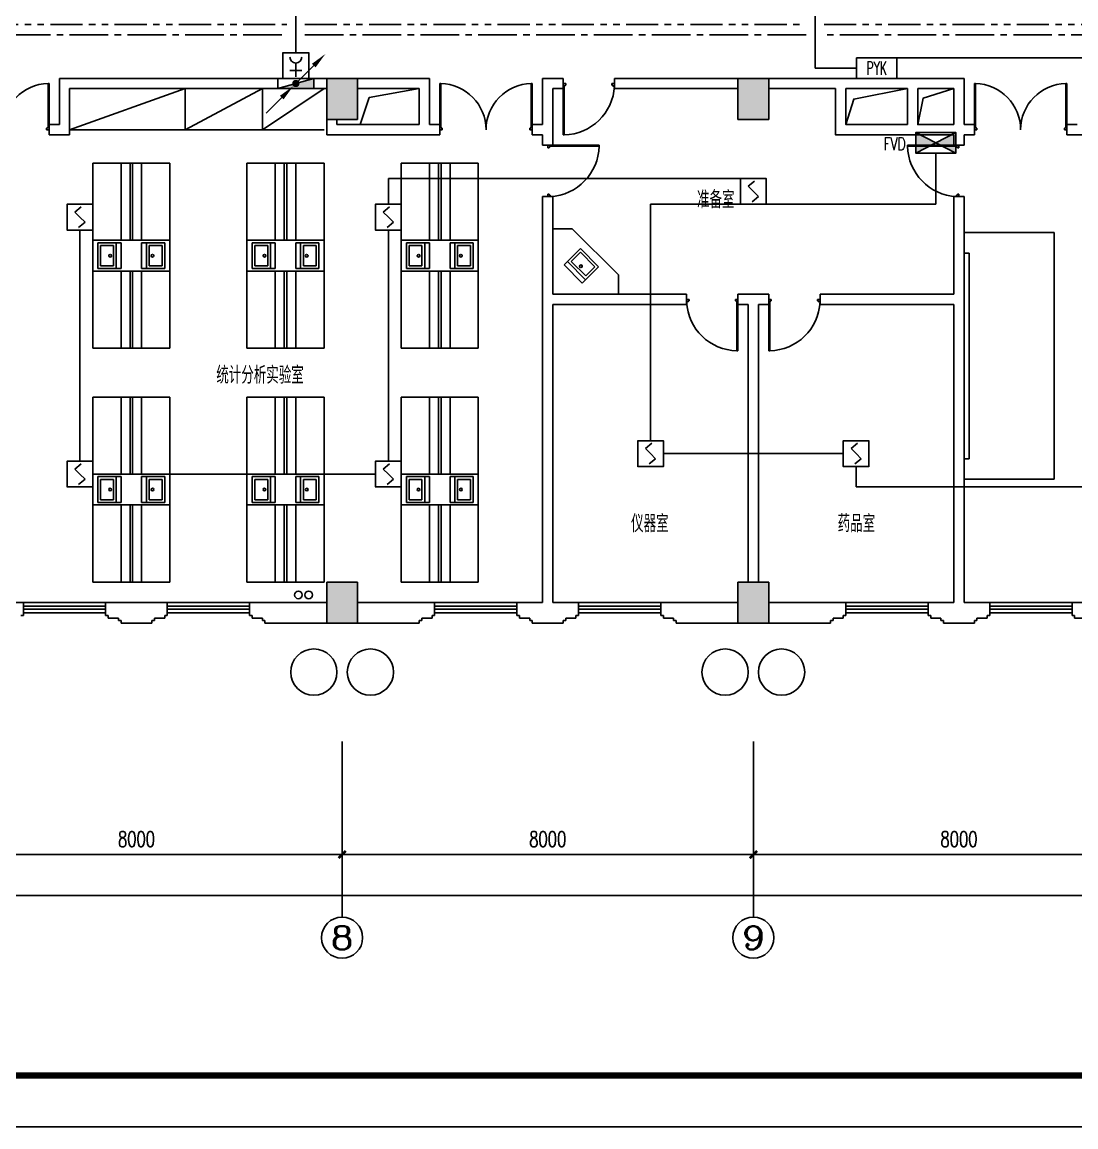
# Model space of a CAD drawing. Extents: x 190999 to 918899, y -200814 to 215286.
# Drawn here: x 341487 to 361987, y -12314 to 9181 of the extents above; entities that cross this region are included whole.
import ezdxf
from ezdxf.enums import TextEntityAlignment as Align

# ---------------------------------------------------------------- set-up
doc = ezdxf.new("R2010")
doc.units = 0
doc.header["$LTSCALE"] = 1000
doc.header["$MEASUREMENT"] = 0
doc.linetypes.add('CENTER2', pattern=[1.125, 0.75, -0.125, 0.125, -0.125])
doc.linetypes.add('PHANTOM2', pattern=[1.25, 0.625, -0.125, 0.125, -0.125, 0.125, -0.125])
doc.layers.get('Defpoints').update_dxf_attribs({"color": 1})
for name, color, linetype in [('00-EQUIP', 3, 'Continuous'), ('00-LWIRE', 4, 'Continuous'), ('00-WIRE-4', 6, 'Continuous'), ('A-墙线', 2, 'Continuous'), ('A-外包装修', 250, 'Continuous'), ('A-外窗', 145, 'Continuous'), ('A-家具', 250, 'Continuous'), ('A-门', 167, 'Continuous'), ('AXIS', 3, 'Continuous'), ('AXIS_TEXT', 7, 'Continuous'), ('COLUMN', 2, 'Continuous'), ('EQUIP_消火栓', 1, 'Continuous'), ('PUB_HATCH', 250, 'Continuous'), ('图框', 189, 'Continuous'), ('房间名称', 7, 'Continuous'), ('暖通-风-说明', 3, 'Continuous'), ('洞口线', 165, 'Continuous'), ('雨水管', 151, 'Continuous')]:
    doc.layers.add(name, color=color, linetype=linetype)
doc.styles.add('_COMPLEX', font='COMPLEX.shx', dxfattribs={"width": 0.5})
doc.styles.add('_TCH_AXIS', font='COMPLEX', dxfattribs={"bigfont": 'GBCBIG'})
doc.styles.add('_TCH_DIM', font='SIMPLEX', dxfattribs={"bigfont": 'GBCBIG'})
doc.styles.add('COMPLEX', font='COMPLEX')
doc.styles.add('DIM_FONT', font='SIMPLEX', dxfattribs={"width": 0.7, "bigfont": 'GBCBIG'})
doc.styles.add('HZ-ZGBZ', font='romanc.shx', dxfattribs={"width": 0.65})
doc.styles.get("Standard").update_dxf_attribs({"font": 'simhei.ttf'})
doc.styles.add('XXK', font='romans.shx', dxfattribs={"width": 0.75, "bigfont": 'hzf.shx'})
doc.styles.add('zz-1', font='arial.ttf', dxfattribs={"width": 0.8})
doc.linetypes.add('4INE', pattern='A,1,-0.15,["4",XXK,S=0.3,R=0,X=-0.1,Y=-0.1],-0.25', length=1.4)
doc.dimstyles.new('DIMN', dxfattribs={"dimtxt": 300, "dimasz": 100, "dimexe": 250, "dimexo": 300, "dimgap": 150, "dimtad": 1, "dimdec": 0, "dimzin": 0, "dimdsep": 46, "dimtxsty": 'DIM_FONT', "dimblk": 'ARCHTICK', "dimcen": 0.09, "dimclrt": 7, "dimazin": 2, "dimtfac": 1, "dimtdec": 0, "dimtix": 1, "dimtmove": 2, "dimatfit": 3, "dimfxl": 0, "dimtolj": 1, "dimtzin": 0, "dimarcsym": 0})

# ---------------------------------------------------------------- blocks, each defined once
blk = doc.blocks.new('TJAD_TK_A0')
at = {"layer": '图框'}
blk.add_line((973, -441.7), (2162, -441.7), dxfattribs=at)
at = {"layer": '图框', "const_width": 1.2}
blk.add_lwpolyline([(2152, -431.7), (2152, 389.3), (998, 389.3), (998, -431.7)], close=True, dxfattribs=at)
blk = doc.blocks.new('m1000')
at = {"layer": 'A-墙线'}
for p, q in [((0, 0), (0, 200)), ((1000, 0), (1000, 200))]:
    blk.add_line(p, q, dxfattribs=at)
at = {"layer": 'A-门'}
for p, q in [((0, 1100), (0, 100)), ((0, 1100), (20, 1100)), ((20, 1100), (20, 150)), ((0, 150), (30, 150)), ((0, 100), (50, 100)), ((30, 150), (30, 130)), ((30, 130), (50, 130)), ((50, 130), (50, 100)), ((950, 130), (950, 100)), ((970, 130), (950, 130)), ((1000, 100), (950, 100)), ((970, 150), (970, 130)), ((1000, 150), (970, 150)), ((1000, 150), (1000, 100))]:
    blk.add_line(p, q, dxfattribs=at)
blk.add_arc((0, 100), 1000, 2.866, 88.854, dxfattribs=at)
blk = doc.blocks.new('m1800')
at = {"layer": 'A-墙线'}
for p, q in [((-900, -100), (-900, 100)), ((900, -100), (900, 100))]:
    blk.add_line(p, q, dxfattribs=at)
at = {"layer": 'A-门'}
for p, q in [((-900, 900), (-900, 0)), ((-900, 900), (-880, 900)), ((-880, 900), (-880, 50)), ((880, 900), (880, 50)), ((900, 900), (880, 900)), ((900, 900), (900, 0)), ((-900, 50), (-870, 50)), ((-900, 0), (-850, 0)), ((-870, 50), (-870, 30)), ((-870, 30), (-850, 30)), ((-850, 30), (-850, 0)), ((850, 30), (850, 0)), ((870, 30), (850, 30)), ((900, 0), (850, 0)), ((870, 50), (870, 30)), ((900, 50), (870, 50))]:
    blk.add_line(p, q, dxfattribs=at)
for centre, start, end in [((-900, 0), 0, 88.7267), ((900, 0), 91.2733, 180)]:
    blk.add_arc(centre, 900, start, end, dxfattribs=at)
blk = doc.blocks.new('$TwtSys$00000434')
for p, q in [((-0.5, 0.5), (-0.5, -0.5)), ((-0.5, -0.5), (0.5, 0.5)), ((0.5, 0.5), (-0.5, 0.5)), ((0.5, -0.5), (0.5, 0.5)), ((-0.5, -0.5), (0.5, -0.5))]:
    blk.add_line(p, q)
blk.add_solid([(0.5, -0.5), (0.5, 0.5), (-0.5, -0.5)])
blk = doc.blocks.new('_ArchTick')
at = {"const_width": 0.5}
blk.add_lwpolyline([(-0.7, -0.7), (0.7, 0.7)], dxfattribs=at)
blk = doc.blocks.new('*D1011')
at = {"layer": 'AXIS', "color": 0, "lineweight": -2}
for p, q in [((339712, -5614), (339712, -7264)), ((347712, -5614), (347712, -7264)), ((339712, -7014), (347712, -7014))]:
    blk.add_line(p, q, dxfattribs=at)
at = {"layer": 'Defpoints', "color": 0}
for p in [(339712, -5314), (347712, -5314), (347712, -7014)]:
    blk.add_point(p, dxfattribs=at)
at = {"layer": 'AXIS', "color": 0, "lineweight": -2, "xscale": 100, "yscale": 100, "zscale": 100, "rotation": 180}
blk.add_blockref('_ArchTick', (339712, -7014), dxfattribs=at)
at = {"layer": 'AXIS', "color": 0, "lineweight": -2, "xscale": 100, "yscale": 100, "zscale": 100}
blk.add_blockref('_ArchTick', (347712, -7014), dxfattribs=at)
at = {"layer": 'AXIS', "color": 7, "insert": (343712, -6714), "char_height": 300, "attachment_point": 5, "style": 'DIM_FONT'}
blk.add_mtext('\\A1;8000', dxfattribs=at)
blk = doc.blocks.new('*D1012')
at = {"layer": 'AXIS', "color": 0, "lineweight": -2}
for p, q in [((347712, -5614), (347712, -7264)), ((355712, -5614), (355712, -7264)), ((347712, -7014), (355712, -7014))]:
    blk.add_line(p, q, dxfattribs=at)
at = {"layer": 'Defpoints', "color": 0}
for p in [(347712, -5314), (355712, -5314), (355712, -7014)]:
    blk.add_point(p, dxfattribs=at)
at = {"layer": 'AXIS', "color": 0, "lineweight": -2, "xscale": 100, "yscale": 100, "zscale": 100, "rotation": 180}
blk.add_blockref('_ArchTick', (347712, -7014), dxfattribs=at)
at = {"layer": 'AXIS', "color": 0, "lineweight": -2, "xscale": 100, "yscale": 100, "zscale": 100}
blk.add_blockref('_ArchTick', (355712, -7014), dxfattribs=at)
at = {"layer": 'AXIS', "color": 7, "insert": (351712, -6714), "char_height": 300, "attachment_point": 5, "style": 'DIM_FONT'}
blk.add_mtext('\\A1;8000', dxfattribs=at)
blk = doc.blocks.new('*D1013')
at = {"layer": 'AXIS', "color": 0, "lineweight": -2}
for p, q in [((355712, -5614), (355712, -7264)), ((363712, -5614), (363712, -7264)), ((355712, -7014), (363712, -7014))]:
    blk.add_line(p, q, dxfattribs=at)
at = {"layer": 'Defpoints', "color": 0}
for p in [(355712, -5314), (363712, -5314), (363712, -7014)]:
    blk.add_point(p, dxfattribs=at)
at = {"layer": 'AXIS', "color": 0, "lineweight": -2, "xscale": 100, "yscale": 100, "zscale": 100, "rotation": 180}
blk.add_blockref('_ArchTick', (355712, -7014), dxfattribs=at)
at = {"layer": 'AXIS', "color": 0, "lineweight": -2, "xscale": 100, "yscale": 100, "zscale": 100}
blk.add_blockref('_ArchTick', (363712, -7014), dxfattribs=at)
at = {"layer": 'AXIS', "color": 7, "insert": (359712, -6714), "char_height": 300, "attachment_point": 5, "style": 'DIM_FONT'}
blk.add_mtext('\\A1;8000', dxfattribs=at)
blk = doc.blocks.new('*D1020')
at = {"layer": 'AXIS', "color": 0, "lineweight": -2}
for p, q in [((329412, -5614), (329412, -8064)), ((402712, -5614), (402712, -8064)), ((329412, -7814), (402712, -7814))]:
    blk.add_line(p, q, dxfattribs=at)
at = {"layer": 'Defpoints', "color": 0}
for p in [(329412, -5314), (402712, -5314), (402712, -7814)]:
    blk.add_point(p, dxfattribs=at)
at = {"layer": 'AXIS', "color": 0, "lineweight": -2, "xscale": 100, "yscale": 100, "zscale": 100, "rotation": 180}
blk.add_blockref('_ArchTick', (329412, -7814), dxfattribs=at)
at = {"layer": 'AXIS', "color": 0, "lineweight": -2, "xscale": 100, "yscale": 100, "zscale": 100}
blk.add_blockref('_ArchTick', (402712, -7814), dxfattribs=at)
at = {"layer": 'AXIS', "color": 7, "insert": (366062, -7514), "char_height": 300, "attachment_point": 5, "style": 'DIM_FONT'}
blk.add_mtext('\\A1;73300', dxfattribs=at)
blk = doc.blocks.new('_AXISO')
blk.add_circle((0, 0), 0.5)
at = {"layer": 'AXIS_TEXT', "style": 'COMPLEX', "width": 1.041667}
blk.add_attdef('A', text='', height=0.56, dxfattribs=at).set_placement((-0.25, -0.28), (0.25, -0.28), align=Align.FIT)
blk = doc.blocks.new('$plan$00001609')
at = {"linetype": 'Continuous'}
for p, q in [((0, -251), (0, 251)), ((0, 251), (450, 251)), ((93, -251), (93, 251)), ((450, 251), (450, -251)), ((146, -199), (146, 199)), ((146, 199), (397, 199)), ((397, 199), (397, -199)), ((146, -199), (397, -199)), ((0, -251), (450, -251))]:
    blk.add_line(p, q, dxfattribs=at)
blk.add_line((238, 2), (238, 0))
blk.add_arc((212, 0), 26, 4.716, 0, dxfattribs=at)
at = {"style": 'zz-1'}
for tag in ['YSIZE', 'XSIZE']:
    blk.add_attdef(tag, (0, 0), '', height=0.5, dxfattribs=at)
blk = doc.blocks.new('_LINKPT1')
at = {"color": 0}
blk.add_line((0, 0), (0, 0), dxfattribs=at)
blk = doc.blocks.new('3S1KCGW2')
for p, q in [((0.5, 0.5), (-0.5, 0.5)), ((-0.5, 0.5), (-0.5, -0.5)), ((0.5, -0.5), (0.5, 0.5)), ((-0.2, 0.2), (0.05, 0.4)), ((0, 0), (-0.2, 0.2)), ((0, 0), (0.2, -0.2)), ((0.2, -0.2), (-0.05, -0.4)), ((-0.5, -0.5), (0.5, -0.5))]:
    blk.add_line(p, q)
at = {"const_width": 0.04, "flags": 128}
blk.add_lwpolyline([(-0.5, -0.5), (-0.5, 0.5), (0.5, 0.5), (0.5, -0.5)], close=True, dxfattribs=at)
at = {"xscale": 0.002, "yscale": 0.002, "zscale": 0.002}
for p in [(0, 0.5), (-0.5, 0), (0.5, 0), (0, -0.5)]:
    blk.add_blockref('_LINKPT1', p, dxfattribs=at)
at = {"flags": 9}
blk.add_attdef('A', (0, 0), '', height=0.00002, dxfattribs=at)
blk = doc.blocks.new('J62IR8YJ')
for p, q in [((-0.5, 1), (0.5, 1)), ((-0.5, 0), (-0.5, 1)), ((0.5, 1), (0.5, 0)), ((0, 0.598), (0, 0.06)), ((0.5, 0), (-0.5, 0)), ((-0.231, 0.312), (0.231, 0.312))]:
    blk.add_line(p, q)
at = {"const_width": 0.04, "flags": 128}
blk.add_lwpolyline([(-0.5, 0), (-0.5, 1), (0.5, 1), (0.5, 0)], close=True, dxfattribs=at)
blk.add_arc((0, 0.829), 0.231, 180, 0)
at = {"xscale": 0.002, "yscale": 0.00200000000000955, "zscale": 0.002}
for p in [(0, 1), (-0.5, 0.5), (0.5, 0.5), (0, 0)]:
    blk.add_blockref('_LINKPT1', p, dxfattribs=at)
at = {"flags": 9}
blk.add_attdef('A', (0, 0), '', height=0.00002, dxfattribs=at)
blk = doc.blocks.new('6H2KALM6')
for p, q in [((-0.78, 0.4), (0.78, -0.4)), ((0.78, 0.4), (-0.78, -0.4)), ((0.78, 0.4), (-0.78, 0.4)), ((-0.78, 0.4), (-0.78, -0.4)), ((0.78, -0.4), (0.78, 0.4)), ((-0.78, -0.4), (0.78, -0.4))]:
    blk.add_line(p, q)
at = {"const_width": 0.04}
blk.add_lwpolyline([(-0.78, 0.4), (-0.78, -0.4), (0.78, -0.4), (0.78, 0.4)], close=True, dxfattribs=at)
for points in [[(-0.78, 0.4), (0, 0), (-0.78, -0.4)], [(0.78, 0.4), (0, 0), (0.78, -0.4)]]:
    blk.add_solid(points)
at = {"xscale": 0.002, "yscale": 0.002, "zscale": 0.002}
for p in [(-0.78, 0), (0, 0.4), (0.78, 0), (0, -0.4)]:
    blk.add_blockref('_LINKPT1', p, dxfattribs=at)
at = {"flags": 9}
blk.add_attdef('A', (0, 0), '', height=0.00002, dxfattribs=at)
blk = doc.blocks.new('6A2DRK5Q')
for p, q in [((0.78, 0.4), (-0.78, 0.4)), ((-0.78, 0.4), (-0.78, -0.4)), ((0.78, -0.4), (0.78, 0.4)), ((-0.78, -0.4), (0.78, -0.4))]:
    blk.add_line(p, q)
at = {"xscale": 0.002, "yscale": 0.002, "zscale": 0.002}
for p in [(-0.78, 0), (0, 0.4), (0.78, 0), (0, -0.4)]:
    blk.add_blockref('_LINKPT1', p, dxfattribs=at)
at = {"style": '_COMPLEX', "width": 0.6, "flags": 8}
blk.add_attdef('$TEXT$', text='', height=0.52, dxfattribs=at).set_placement((0, 0), align=Align.MIDDLE_CENTER)
at = {"flags": 9}
blk.add_attdef('A', (0, 0), '', height=0.00002, dxfattribs=at)
blk = doc.blocks.new('_WRLD1L')
for p, q in [((0.7, 0.7), (0, 0)), ((0.104, 0.104), (0.104, 0.104)), ((-0.104, -0.104), (-0.104, -0.104))]:
    blk.add_line(p, q)
at = {"const_width": 0.142}
blk.add_lwpolyline([(-0.071, 0, 1), (0.071, 0, 1)], format="xyb", close=True, dxfattribs=at)
blk.add_solid([(0.63, 0.77), (0.77, 0.63), (1.15, 1.15)])
at = {"width": 0.8, "flags": 9}
blk.add_attdef('A', (0, 0), '', height=0.00002, dxfattribs=at)
blk = doc.blocks.new('_WRLD10L')
for p, q in [((1.15, 1.15), (0.55, 0.55)), ((0.104, 0.104), (0.104, 0.104)), ((-0.104, -0.104), (-0.104, -0.104))]:
    blk.add_line(p, q)
at = {"const_width": 0.142}
blk.add_lwpolyline([(-0.071, 0, 1), (0.071, 0, 1)], format="xyb", close=True, dxfattribs=at)
blk.add_solid([(0.62, 0.48), (0.48, 0.62), (0.1, 0.1)])
at = {"width": 0.8, "flags": 9}
blk.add_attdef('A', (0, 0), '', height=0.00002, dxfattribs=at)

msp = doc.modelspace()

# ---------------------------------------------------------------- hatches: boundary and pattern name
at = {"layer": 'PUB_HATCH'}
for points in [[(348011.6, 7286.5), (348011.6, 8086.5), (347411.6, 8086.5), (347411.6, 7286.5)], [(356011.6, 7286.5), (356011.6, 8086.5), (355411.6, 8086.5), (355411.6, 7286.5)], [(348011.6, -2513.5), (348011.6, -1713.5), (347411.6, -1713.5), (347411.6, -2513.5)], [(356011.6, -2513.5), (356011.6, -1713.5), (355411.6, -1713.5), (355411.6, -2513.5)]]:
    msp.add_hatch(color=256, dxfattribs=at).paths.add_polyline_path(points)

# ---------------------------------------------------------------- linework, layer by layer
at = {"layer": '00-WIRE-4'}
for p, q in [((346811.6, 9536.5), (346811.6, 8586.5)), ((356911.6, 8286.5), (356911.6, 9536.5)), ((356911.6, 8286.5), (357721.6, 8286.5)), ((359261.6, 5636.5), (359261.6, 6630.6)), ((355461.6, 6136.5), (348611.6, 6136.5)), ((348611.6, 6136.5), (348611.6, 5636.5)), ((353711.6, 5636.5), (353711.6, 1036.5)), ((355461.6, 5636.5), (353711.6, 5636.5)), ((355961.6, 5636.5), (359261.6, 5636.5)), ((342611.6, 636.5), (342611.6, 5136.5)), ((348611.6, 5136.5), (348611.6, 636.5)), ((357461.6, 786.5), (353961.6, 786.5)), ((357711.6, 136.5), (357711.6, 536.5)), ((348361.6, 386.5), (342861.6, 386.5)), ((362510.4, 136.5), (357711.6, 136.5))]:
    msp.add_line(p, q, dxfattribs=at)
at = {"layer": '00-WIRE-4', "linetype": 'PHANTOM2'}
for p, q in [((334536.6, 9136.5), (346636.6, 9136.5)), ((346986.6, 9136.5), (356736.6, 9136.5)), ((357086.6, 9136.5), (368270, 9136.5))]:
    msp.add_line(p, q, dxfattribs=at)
at = {"layer": '00-WIRE-4', "linetype": 'CENTER2'}
for p, q in [((334536.6, 8936.5), (346636.6, 8936.5)), ((356736.6, 8936.5), (346986.6, 8936.5)), ((368270, 8936.5), (357086.6, 8936.5))]:
    msp.add_line(p, q, dxfattribs=at)
at = {"layer": '00-WIRE-4', "linetype": '4INE'}
msp.add_line((358501.6, 8486.5), (368270, 8486.5), dxfattribs=at)
at = {"layer": 'A-墙线'}
for p, q in [((347411.6, 8086.5), (342211.6, 8086.5)), ((342211.6, 7186.5), (342211.6, 8086.5)), ((348011.6, 8086.5), (349411.6, 8086.5)), ((349411.6, 7186.5), (349411.6, 8086.5)), ((351611.6, 7186.5), (351611.6, 8086.5)), ((351611.6, 8086.5), (352011.6, 8086.5)), ((353011.6, 8086.5), (355411.6, 8086.5)), ((359811.6, 8086.5), (356011.6, 8086.5)), ((359811.6, 7186.5), (359811.6, 8086.5)), ((347411.6, 7886.5), (342411.6, 7886.5)), ((342411.6, 6986.5), (342411.6, 7886.5)), ((348011.6, 7886.5), (349211.6, 7886.5)), ((349211.6, 7186.5), (349211.6, 7886.5)), ((351811.6, 6786.5), (351811.6, 7886.5)), ((351811.6, 7886.5), (352011.6, 7886.5)), ((353011.6, 7886.5), (355411.6, 7886.5)), ((357311.6, 7886.5), (356011.6, 7886.5)), ((358711.6, 7886.5), (357511.6, 7886.5)), ((359611.6, 7886.5), (358911.6, 7886.5)), ((359611.6, 7186.5), (359611.6, 7886.5)), ((342011.6, 7186.5), (342211.6, 7186.5)), ((347411.6, 6986.5), (347411.6, 7286.5)), ((347611.6, 7186.5), (347611.6, 7286.5)), ((349211.6, 7186.5), (347611.6, 7186.5)), ((349611.6, 7186.5), (349411.6, 7186.5)), ((351611.6, 7186.5), (351411.6, 7186.5)), ((359811.6, 7186.5), (360011.6, 7186.5)), ((361811.6, 7186.5), (362011.6, 7186.5)), ((342011.6, 6986.5), (342411.6, 6986.5)), ((349611.6, 6986.5), (347411.6, 6986.5)), ((351411.6, 6986.5), (351611.6, 6986.5)), ((351611.6, 6786.5), (351611.6, 6986.5)), ((359611.6, 6786.5), (359611.6, 6986.5)), ((359811.6, 6786.5), (359811.6, 6986.5)), ((360011.6, 6986.5), (359811.6, 6986.5)), ((361811.6, 6986.5), (364011.6, 6986.5)), ((351611.6, -2113.5), (351611.6, 5786.5)), ((351811.6, 3886.5), (351811.6, 5786.5)), ((359611.6, 3886.5), (359611.6, 5786.5)), ((359811.6, -2113.5), (359811.6, 5786.5)), ((351811.6, 3886.5), (354411.6, 3886.5)), ((355411.6, 3886.5), (356011.6, 3886.5)), ((357011.6, 3886.5), (359611.6, 3886.5)), ((351811.6, -2113.5), (351811.6, 3686.5)), ((351811.6, 3686.5), (354411.6, 3686.5)), ((355411.6, 3686.5), (355611.6, 3686.5)), ((355611.6, -1713.5), (355611.6, 3686.5)), ((355811.6, 3686.5), (356011.6, 3686.5)), ((355811.6, -1713.5), (355811.6, 3686.5)), ((357011.6, 3686.5), (359611.6, 3686.5)), ((359611.6, -2113.5), (359611.6, 3686.5)), ((340011.6, -2113.5), (341511.6, -2113.5)), ((341511.6, -2363.5), (341511.6, -2113.5)), ((343111.6, -2113.5), (344311.6, -2113.5)), ((343111.6, -2363.5), (343111.6, -2113.5)), ((344311.6, -2363.5), (344311.6, -2113.5)), ((345911.6, -2113.5), (347411.6, -2113.5)), ((345911.6, -2363.5), (345911.6, -2113.5)), ((349511.6, -2113.5), (348011.6, -2113.5)), ((349511.6, -2363.5), (349511.6, -2113.5)), ((351611.6, -2113.5), (351111.6, -2113.5)), ((351111.6, -2363.5), (351111.6, -2113.5)), ((352311.6, -2113.5), (351811.6, -2113.5)), ((352311.6, -2363.5), (352311.6, -2113.5)), ((355411.6, -2113.5), (353911.6, -2113.5)), ((353911.6, -2363.5), (353911.6, -2113.5)), ((356011.6, -2113.5), (357511.6, -2113.5)), ((357511.6, -2363.5), (357511.6, -2113.5)), ((359111.6, -2113.5), (359611.6, -2113.5)), ((359111.6, -2363.5), (359111.6, -2113.5)), ((359811.6, -2113.5), (360311.6, -2113.5)), ((360311.6, -2363.5), (360311.6, -2113.5)), ((361911.6, -2113.5), (363411.6, -2113.5)), ((361911.6, -2363.5), (361911.6, -2113.5)), ((341461.6, -2363.5), (341511.6, -2363.5)), ((343161.6, -2363.5), (343111.6, -2363.5)), ((343161.6, -2413.5), (343161.6, -2363.5)), ((344261.6, -2363.5), (344311.6, -2363.5)), ((344261.6, -2413.5), (344261.6, -2363.5)), ((345961.6, -2363.5), (345911.6, -2363.5)), ((345961.6, -2413.5), (345961.6, -2363.5)), ((349461.6, -2363.5), (349511.6, -2363.5)), ((349461.6, -2413.5), (349461.6, -2363.5)), ((351161.6, -2363.5), (351111.6, -2363.5)), ((351161.6, -2413.5), (351161.6, -2363.5)), ((352261.6, -2363.5), (352311.6, -2363.5)), ((352261.6, -2413.5), (352261.6, -2363.5)), ((353961.6, -2363.5), (353911.6, -2363.5)), ((353961.6, -2413.5), (353961.6, -2363.5)), ((357461.6, -2363.5), (357511.6, -2363.5)), ((357461.6, -2413.5), (357461.6, -2363.5)), ((359161.6, -2363.5), (359111.6, -2363.5)), ((359161.6, -2413.5), (359161.6, -2363.5)), ((360261.6, -2363.5), (360311.6, -2363.5)), ((360261.6, -2413.5), (360261.6, -2363.5)), ((361961.6, -2363.5), (361911.6, -2363.5)), ((361961.6, -2413.5), (361961.6, -2363.5)), ((343361.6, -2413.5), (343161.6, -2413.5)), ((343361.6, -2463.5), (343361.6, -2413.5)), ((343411.6, -2463.5), (343361.6, -2463.5)), ((343411.6, -2513.5), (343411.6, -2463.5)), ((343411.6, -2513.5), (344011.6, -2513.5)), ((344011.6, -2513.5), (344011.6, -2463.5)), ((344011.6, -2463.5), (344061.6, -2463.5)), ((344061.6, -2463.5), (344061.6, -2413.5)), ((344061.6, -2413.5), (344261.6, -2413.5)), ((346161.6, -2413.5), (345961.6, -2413.5)), ((346161.6, -2463.5), (346161.6, -2413.5)), ((346211.6, -2463.5), (346161.6, -2463.5)), ((346211.6, -2513.5), (346211.6, -2463.5)), ((346211.6, -2513.5), (347411.6, -2513.5)), ((349211.6, -2513.5), (348011.6, -2513.5)), ((349211.6, -2513.5), (349211.6, -2463.5)), ((349211.6, -2463.5), (349261.6, -2463.5)), ((349261.6, -2463.5), (349261.6, -2413.5)), ((349261.6, -2413.5), (349461.6, -2413.5)), ((351361.6, -2413.5), (351161.6, -2413.5)), ((351361.6, -2463.5), (351361.6, -2413.5)), ((351411.6, -2463.5), (351361.6, -2463.5)), ((351411.6, -2513.5), (351411.6, -2463.5)), ((352011.6, -2513.5), (351411.6, -2513.5)), ((352011.6, -2513.5), (352011.6, -2463.5)), ((352011.6, -2463.5), (352061.6, -2463.5)), ((352061.6, -2463.5), (352061.6, -2413.5)), ((352061.6, -2413.5), (352261.6, -2413.5)), ((354161.6, -2413.5), (353961.6, -2413.5)), ((354161.6, -2463.5), (354161.6, -2413.5)), ((354211.6, -2463.5), (354161.6, -2463.5)), ((354211.6, -2513.5), (354211.6, -2463.5)), ((355411.6, -2513.5), (354211.6, -2513.5)), ((356011.6, -2513.5), (357211.6, -2513.5)), ((357211.6, -2513.5), (357211.6, -2463.5)), ((357211.6, -2463.5), (357261.6, -2463.5)), ((357261.6, -2463.5), (357261.6, -2413.5)), ((357261.6, -2413.5), (357461.6, -2413.5)), ((359361.6, -2413.5), (359161.6, -2413.5)), ((359361.6, -2463.5), (359361.6, -2413.5)), ((359411.6, -2463.5), (359361.6, -2463.5)), ((359411.6, -2513.5), (359411.6, -2463.5)), ((359411.6, -2513.5), (360011.6, -2513.5)), ((360011.6, -2513.5), (360011.6, -2463.5)), ((360011.6, -2463.5), (360061.6, -2463.5)), ((360061.6, -2463.5), (360061.6, -2413.5)), ((360061.6, -2413.5), (360261.6, -2413.5)), ((362161.6, -2413.5), (361961.6, -2413.5))]:
    msp.add_line(p, q, dxfattribs=at)
for points in [[(359611.6, 6986.5), (357311.6, 6986.5), (357311.6, 7886.5)], [(358711.6, 7186.5), (357511.6, 7186.5), (357511.6, 7886.5)], [(358711.6, 7186.5), (358711.6, 7886.5)], [(359611.6, 7186.5), (358911.6, 7186.5), (358911.6, 7886.5)]]:
    msp.add_lwpolyline(points, dxfattribs=at)
at = {"layer": 'A-外包装修'}
for centre in [(347161.6, -3463.5), (348261.6, -3463.5), (355161.6, -3463.5), (356261.6, -3463.5)]:
    msp.add_circle(centre, 450, dxfattribs=at)
at = {"layer": 'A-外窗'}
for p, q in [((341511.6, -2113.5), (343111.6, -2113.5)), ((345911.6, -2113.5), (344311.6, -2113.5)), ((349511.6, -2113.5), (351111.6, -2113.5)), ((353911.6, -2113.5), (352311.6, -2113.5)), ((357511.6, -2113.5), (359111.6, -2113.5)), ((361911.6, -2113.5), (360311.6, -2113.5)), ((341511.6, -2183.5), (343111.6, -2183.5)), ((341511.6, -2243.5), (343111.6, -2243.5)), ((341511.6, -2313.5), (343111.6, -2313.5)), ((345911.6, -2183.5), (344311.6, -2183.5)), ((345911.6, -2243.5), (344311.6, -2243.5)), ((345911.6, -2313.5), (344311.6, -2313.5)), ((349511.6, -2183.5), (351111.6, -2183.5)), ((349511.6, -2243.5), (351111.6, -2243.5)), ((349511.6, -2313.5), (351111.6, -2313.5)), ((353911.6, -2183.5), (352311.6, -2183.5)), ((353911.6, -2243.5), (352311.6, -2243.5)), ((353911.6, -2313.5), (352311.6, -2313.5)), ((357511.6, -2183.5), (359111.6, -2183.5)), ((357511.6, -2243.5), (359111.6, -2243.5)), ((357511.6, -2313.5), (359111.6, -2313.5)), ((361911.6, -2183.5), (360311.6, -2183.5)), ((361911.6, -2243.5), (360311.6, -2243.5)), ((361911.6, -2313.5), (360311.6, -2313.5))]:
    msp.add_line(p, q, dxfattribs=at)
at = {"layer": 'A-家具'}
for p, q in [((342411.6, 7086.5), (344661.6, 7886.5)), ((344661.6, 7086.5), (344661.6, 7886.5)), ((344661.6, 7086.5), (346161.6, 7886.5)), ((346161.6, 7086.5), (346161.6, 7886.5)), ((346161.6, 7086.5), (347361.6, 7886.5)), ((347361.6, 7086.5), (342411.6, 7086.5)), ((342861.6, 6436.5), (342861.6, 2836.5)), ((342861.6, 6436.5), (344361.6, 6436.5)), ((343411.6, 6436.5), (343411.6, 4936.5)), ((343586.6, 6436.5), (343586.6, 4936.5)), ((343636.6, 6436.5), (343636.6, 4936.5)), ((343811.6, 6436.5), (343811.6, 4936.5)), ((344361.6, 6436.5), (344361.6, 2836.5)), ((345861.6, 6436.5), (345861.6, 2836.5)), ((345861.6, 6436.5), (347361.6, 6436.5)), ((346411.6, 6436.5), (346411.6, 4936.5)), ((346586.6, 6436.5), (346586.6, 4936.5)), ((346636.6, 6436.5), (346636.6, 4936.5)), ((346811.6, 6436.5), (346811.6, 4936.5)), ((347361.6, 6436.5), (347361.6, 2836.5)), ((348861.6, 6436.5), (348861.6, 2836.5)), ((348861.6, 6436.5), (350361.6, 6436.5)), ((349411.6, 6436.5), (349411.6, 4936.5)), ((349586.6, 6436.5), (349586.6, 4936.5)), ((349636.6, 6436.5), (349636.6, 4936.5)), ((349811.6, 6436.5), (349811.6, 4936.5)), ((350361.6, 6436.5), (350361.6, 2836.5)), ((352186.6, 5161.5), (351811.6, 5161.5)), ((353086.6, 4261.5), (352186.6, 5161.5)), ((359811.6, 5086.5), (361561.6, 5086.5)), ((361561.6, 5086.5), (361561.6, 286.5)), ((342861.6, 4936.5), (344361.6, 4936.5)), ((345861.6, 4936.5), (347361.6, 4936.5)), ((348861.6, 4936.5), (350361.6, 4936.5)), ((359811.6, 4686.5), (359911.6, 4686.5)), ((359911.6, 4686.5), (359911.6, 686.5)), ((342861.6, 4336.5), (344361.6, 4336.5)), ((343411.6, 4336.5), (343411.6, 2836.5)), ((343586.6, 4336.5), (343586.6, 2836.5)), ((343636.6, 4336.5), (343636.6, 2836.5)), ((343811.6, 4336.5), (343811.6, 2836.5)), ((345861.6, 4336.5), (347361.6, 4336.5)), ((346411.6, 4336.5), (346411.6, 2836.5)), ((346586.6, 4336.5), (346586.6, 2836.5)), ((346636.6, 4336.5), (346636.6, 2836.5)), ((346811.6, 4336.5), (346811.6, 2836.5)), ((348861.6, 4336.5), (350361.6, 4336.5)), ((349411.6, 4336.5), (349411.6, 2836.5)), ((349586.6, 4336.5), (349586.6, 2836.5)), ((349636.6, 4336.5), (349636.6, 2836.5)), ((349811.6, 4336.5), (349811.6, 2836.5)), ((353086.6, 4261.5), (353086.6, 3886.5)), ((342861.6, 2836.5), (344361.6, 2836.5)), ((345861.6, 2836.5), (347361.6, 2836.5)), ((348861.6, 2836.5), (350361.6, 2836.5)), ((342861.6, 1886.5), (342861.6, -1713.5)), ((342861.6, 1886.5), (344361.6, 1886.5)), ((343411.6, 1886.5), (343411.6, 386.5)), ((343586.6, 1886.5), (343586.6, 386.5)), ((343636.6, 1886.5), (343636.6, 386.5)), ((343811.6, 1886.5), (343811.6, 386.5)), ((344361.6, 1886.5), (344361.6, -1713.5)), ((345861.6, 1886.5), (345861.6, -1713.5)), ((345861.6, 1886.5), (347361.6, 1886.5)), ((346411.6, 1886.5), (346411.6, 386.5)), ((346586.6, 1886.5), (346586.6, 386.5)), ((346636.6, 1886.5), (346636.6, 386.5)), ((346811.6, 1886.5), (346811.6, 386.5)), ((347361.6, 1886.5), (347361.6, -1713.5)), ((348861.6, 1886.5), (348861.6, -1713.5)), ((348861.6, 1886.5), (350361.6, 1886.5)), ((349411.6, 1886.5), (349411.6, 386.5)), ((349586.6, 1886.5), (349586.6, 386.5)), ((349636.6, 1886.5), (349636.6, 386.5)), ((349811.6, 1886.5), (349811.6, 386.5)), ((350361.6, 1886.5), (350361.6, -1713.5)), ((359811.6, 686.5), (359911.6, 686.5)), ((342861.6, 386.5), (344361.6, 386.5)), ((345861.6, 386.5), (347361.6, 386.5)), ((348861.6, 386.5), (350361.6, 386.5)), ((359811.6, 286.5), (361561.6, 286.5)), ((342861.6, -213.5), (344361.6, -213.5)), ((343411.6, -213.5), (343411.6, -1713.5)), ((343586.6, -213.5), (343586.6, -1713.5)), ((343636.6, -213.5), (343636.6, -1713.5)), ((343811.6, -213.5), (343811.6, -1713.5)), ((345861.6, -213.5), (347361.6, -213.5)), ((346411.6, -213.5), (346411.6, -1713.5)), ((346586.6, -213.5), (346586.6, -1713.5)), ((346636.6, -213.5), (346636.6, -1713.5)), ((346811.6, -213.5), (346811.6, -1713.5)), ((348861.6, -213.5), (350361.6, -213.5)), ((349411.6, -213.5), (349411.6, -1713.5)), ((349586.6, -213.5), (349586.6, -1713.5)), ((349636.6, -213.5), (349636.6, -1713.5)), ((349811.6, -213.5), (349811.6, -1713.5)), ((342861.6, -1713.5), (344361.6, -1713.5)), ((345861.6, -1713.5), (347361.6, -1713.5)), ((348861.6, -1713.5), (350361.6, -1713.5))]:
    msp.add_line(p, q, dxfattribs=at)
at = {"layer": 'AXIS'}
for p, q in [((347711.6, -4813.5), (347711.6, -8232.6)), ((355711.6, -4813.5), (355711.6, -8232.6))]:
    msp.add_line(p, q, dxfattribs=at)
at = {"layer": 'COLUMN'}
for p, q in [((348011.6, 8086.5), (347411.6, 8086.5)), ((347411.6, 8086.5), (347411.6, 7286.5)), ((348011.6, 7286.5), (348011.6, 8086.5)), ((356011.6, 8086.5), (355411.6, 8086.5)), ((355411.6, 8086.5), (355411.6, 7286.5)), ((356011.6, 7286.5), (356011.6, 8086.5)), ((347411.6, 7286.5), (348011.6, 7286.5)), ((355411.6, 7286.5), (356011.6, 7286.5)), ((348011.6, -1713.5), (347411.6, -1713.5)), ((347411.6, -1713.5), (347411.6, -2513.5)), ((348011.6, -2513.5), (348011.6, -1713.5)), ((356011.6, -1713.5), (355411.6, -1713.5)), ((355411.6, -1713.5), (355411.6, -2513.5)), ((356011.6, -2513.5), (356011.6, -1713.5)), ((347411.6, -2513.5), (348011.6, -2513.5)), ((355411.6, -2513.5), (356011.6, -2513.5))]:
    msp.add_line(p, q, dxfattribs=at)
at = {"layer": '洞口线', "ltscale": 2}
for points in [[(348061.6, 7186.5), (348239.5, 7712.9), (349211.6, 7886.5)], [(357511.6, 7186.5), (357665.7, 7684.8), (358713, 7886.5)], [(358911.6, 7186.5), (359014.4, 7699.3), (359611.6, 7886.5)]]:
    msp.add_lwpolyline(points, dxfattribs=at)
at = {"layer": '雨水管'}
for centre in [(346861.6, -1963.5), (347061.6, -1963.5)]:
    msp.add_circle(centre, 75, dxfattribs=at)

# ---------------------------------------------------------------- block references
at = {"layer": '00-EQUIP', "xscale": 500, "yscale": 500, "zscale": 500}
for name, p in [('J62IR8YJ', (346811.6, 8086.5)), ('6H2KALM6', (359261.6, 6830.6)), ('3S1KCGW2', (355711.6, 5886.5)), ('3S1KCGW2', (342611.6, 5386.5)), ('3S1KCGW2', (348611.6, 5386.5)), ('3S1KCGW2', (353711.6, 786.5)), ('3S1KCGW2', (357711.6, 786.5)), ('3S1KCGW2', (342611.6, 386.5)), ('3S1KCGW2', (348611.6, 386.5))]:
    msp.add_blockref(name, p, dxfattribs=at)
msp.add_blockref('6A2DRK5Q', (358111.6, 8286.5), dxfattribs=at).add_auto_attribs({'$TEXT$': 'PYK'})
at = {"layer": '00-LWIRE', "xscale": 500, "yscale": 500, "zscale": 500}
msp.add_blockref('_WRLD1L', (346811.6, 7986.5), dxfattribs=at)
at = {"layer": '00-LWIRE', "xscale": 500, "yscale": 500, "zscale": 500, "rotation": 180}
msp.add_blockref('_WRLD10L', (346811.6, 7986.5), dxfattribs=at)
at = {"layer": 'A-家具', "yscale": -1, "rotation": 180}
for p in [(343411.6, 4636.5), (346411.6, 4636.5), (349411.6, 4636.5), (343411.6, 86.5), (346411.6, 86.5), (349411.6, 86.5)]:
    msp.add_blockref('$plan$00001609', p, dxfattribs=at)
at = {"layer": 'A-家具'}
for p in [(343811.6, 4636.5), (346811.6, 4636.5), (349811.6, 4636.5), (343811.6, 86.5), (346811.6, 86.5), (349811.6, 86.5)]:
    msp.add_blockref('$plan$00001609', p, dxfattribs=at)
at = {"layer": 'A-家具', "rotation": 45.00000000000001}
msp.add_blockref('$plan$00001609', (352206.3, 4281.2), dxfattribs=at)
at = {"layer": 'A-门'}
for p in [(341111.6, 7086.5), (360911.6, 7086.5)]:
    msp.add_blockref('m1800', p, dxfattribs=at)
at = {"layer": 'A-门', "xscale": -1}
msp.add_blockref('m1800', (350511.6, 7086.5), dxfattribs=at)
for p, rotation in [((352011.6, 8086.5), 180), ((359811.6, 6786.5), 90), ((356011.6, 3886.5), 180)]:
    msp.add_blockref('m1000', p, dxfattribs=dict(at, rotation=rotation))
at = {"layer": 'A-门'}
for p, rotation in [((351611.6, 6786.5), 270), ((355411.6, 3886.5), 180)]:
    msp.add_blockref('m1000', p, dxfattribs=dict(at, rotation=rotation))
at = {"layer": 'AXIS'}
ref = msp.add_blockref('_AXISO', (347711.6, -8632.6), dxfattribs=dict(at, xscale=800, yscale=800, zscale=800))
ref.add_attrib('A', '8', dxfattribs={"layer": 'AXIS_TEXT', "height": 452.5, "style": '_TCH_AXIS', "width": 1.5}).set_placement((347485.4, -8858.9), (347937.9, -8858.9), align=Align.FIT)
ref = msp.add_blockref('_AXISO', (355711.6, -8632.6), dxfattribs=dict(at, xscale=800, yscale=800, zscale=800))
ref.add_attrib('A', '9', dxfattribs={"layer": 'AXIS_TEXT', "height": 452.5, "style": '_TCH_AXIS', "width": 1.5}).set_placement((355485.4, -8858.9), (355937.9, -8858.9), align=Align.FIT)
at = {"layer": 'EQUIP_消火栓', "xscale": 700, "yscale": 200, "zscale": 700}
msp.add_blockref('$TwtSys$00000434', (346811.6, 7986.5), dxfattribs=at)
at = {"layer": '图框', "xscale": 100, "yscale": 100, "zscale": 100}
msp.add_blockref('TJAD_TK_A0', (212598.6, 31856.8), dxfattribs=at)

# ---------------------------------------------------------------- texts
at = {"layer": '房间名称', "style": '_TCH_DIM'}
for s, p in [('准备室', (354616.1, 5559.7)), ('统计分析实验室', (345264.5, 2144.7)), ('仪器室', (353334, -743.2)), ('药品室', (357352.5, -743.2))]:
    msp.add_text(s, height=337.59, dxfattribs=at).set_placement(p)
at = {"layer": '暖通-风-说明', "style": 'HZ-ZGBZ', "width": 0.7}
msp.add_text('FVD', height=250, dxfattribs=at).set_placement((358245.1, 6688.4))

# ---------------------------------------------------------------- dimensions: what is measured, and where the dimension line sits
at = {"layer": 'AXIS'}
for p1, p2, distance, picture, middle in [((329411.6, -5313.5), (402711.6, -5313.5), -2500, '*D1020', (366061.6, -7513.5)), ((339711.6, -5313.5), (347711.6, -5313.5), -1700, '*D1011', (343711.6, -6713.5)), ((347711.6, -5313.5), (355711.6, -5313.5), -1700, '*D1012', (351711.6, -6713.5)), ((355711.6, -5313.5), (363711.6, -5313.5), -1700, '*D1013', (359711.6, -6713.5))]:
    dim = msp.add_aligned_dim(p1=p1, p2=p2, distance=distance, dimstyle='DIMN', dxfattribs=at)
    dim.commit()
    dim.dimension.update_dxf_attribs({"geometry": picture, "text_midpoint": middle})

doc.saveas('drawing.dxf')
